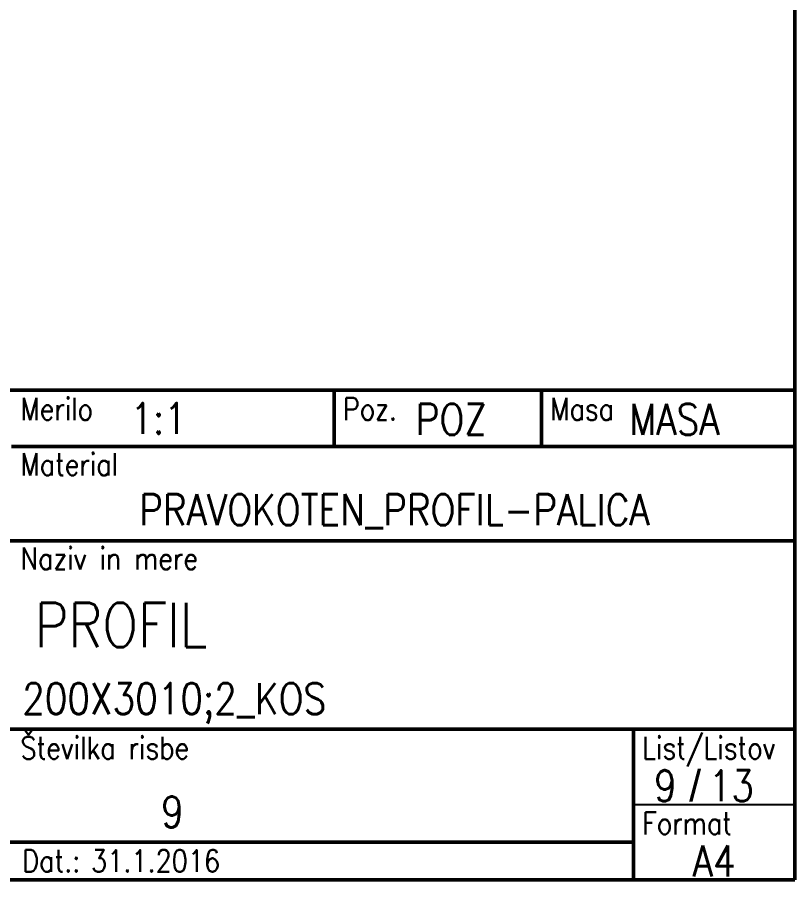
# Model space of a CAD drawing. Header units: millimetres. Extents: x 7901 to 8477, y -1848 to -987.
# Drawn here: x 8213.9 to 8477.2, y -1847.5 to -1555.5 of the extents above; entities that cross this region are included whole.
import ezdxf
from ezdxf.enums import TextEntityAlignment as Align

# ---------------------------------------------------------------- set-up
doc = ezdxf.new("R2010")
doc.units = ezdxf.units.MM
doc.header["$MEASUREMENT"] = 0
for name, color, linetype, lineweight in [('Crta_025', 5, 'Continuous', 25), ('Crta_035', 3, 'Continuous', 35), ('Crta_05', 1, 'Continuous', 50)]:
    doc.layers.add(name, color=color, linetype=linetype, lineweight=lineweight)
doc.styles.get("Standard").update_dxf_attribs({"font": 'arial.ttf'})
doc.styles.add('TEHN_25', font='romans.shx', dxfattribs={"width": 0.85, "height": 2.5})
doc.styles.add('TEHN_35', font='romans.shx', dxfattribs={"width": 0.85, "height": 3.5})
doc.styles.add('TEHN_50', font='romans.shx', dxfattribs={"width": 0.85, "height": 5})

msp = doc.modelspace()

# ---------------------------------------------------------------- linework, layer by layer
at = {"layer": 'Crta_025'}
msp.add_line((8422.63388, -1822.00575), (8477.23388, -1822.00575), dxfattribs=at)
at = {"layer": 'Crta_05'}
for p, q in [((8477.23388, -1847.50575), (8477.23388, -1001.50575)), ((7915.63388, -1681.75575), (8477.23388, -1681.75575)), ((8321.23388, -1681.75575), (8321.23388, -1700.88075)), ((8391.43388, -1681.75575), (8391.43388, -1700.88075)), ((8212.03388, -1700.88075), (8477.23388, -1700.88075)), ((7915.63388, -1732.75575), (8477.23388, -1732.75575)), ((8079.43388, -1796.50575), (8477.23388, -1796.50575)), ((8422.63388, -1796.50575), (8422.63388, -1847.50575)), ((7915.63388, -1834.75575), (8422.63388, -1834.75575)), ((7915.63388, -1847.50575), (8477.23388, -1847.50575))]:
    msp.add_line(p, q, dxfattribs=at)

# ---------------------------------------------------------------- texts
at = {"layer": 'Crta_025', "style": 'TEHN_25', "width": 0.85}
for s, p in [('Merilo', (8215.03388, -1691.88075)), ('Poz.', (8324.23388, -1691.88075)), ('Masa', (8394.43388, -1691.88075)), ('Material', (8215.03388, -1710.63075)), ('Naziv in mere', (8215.03388, -1742.50575)), ('Številka risbe', (8215.03388, -1806.63075)), ('List/Listov', (8425.63388, -1806.63075)), ('Format', (8425.63388, -1832.13075)), ('Dat.:', (8215.63388, -1844.88075))]:
    msp.add_text(s, height=7.5, dxfattribs=at).set_placement(p)
msp.add_attdef('31.1.2016', (8238.93668, -1844.88075), '9-13_2KOS.dwg', height=7.5, dxfattribs=at)
at = {"layer": 'Crta_035'}
msp.add_text('/', height=10.5, dxfattribs=at).set_placement((8441.45383, -1820.95575))
at = {"layer": 'Crta_035', "style": 'TEHN_35', "width": 0.85}
for tag, p, s in [('1:1', (8252.23388, -1696.56825), '1:1'), ('POZ', (8348.91013, -1696.89048), ''), ('MASA', (8421.16847, -1696.89048), ''), ('PRAVOKOTEN_PROFIL-PALICA', (8255.23388, -1727.50575), ''), ('200X3010;2_KOS', (8215.62527, -1791.43709), ''), ('13', (8448.09583, -1820.95575), '1')]:
    msp.add_attdef(tag, p, s, height=10.5, dxfattribs=at)
msp.add_attdef('9', text='1', height=10.5, dxfattribs=at).set_placement((8437.21644, -1820.95575), align=Align.RIGHT)
msp.add_attdef('A4', text='----', height=10.5, dxfattribs=at).set_placement((8449.93388, -1846.38075), align=Align.CENTER)
at = {"layer": 'Crta_05', "width": 0.85}
for tag, p, s, height, style in [('PROFIL', (8219.83388, -1768.75575), '----', 15, 'TEHN_50'), ('9', (8262.65794, -1829.78002), '', 10.5, 'TEHN_35')]:
    msp.add_attdef(tag, p, s, height=height, dxfattribs=dict(at, style=style))

doc.saveas('drawing.dxf')
